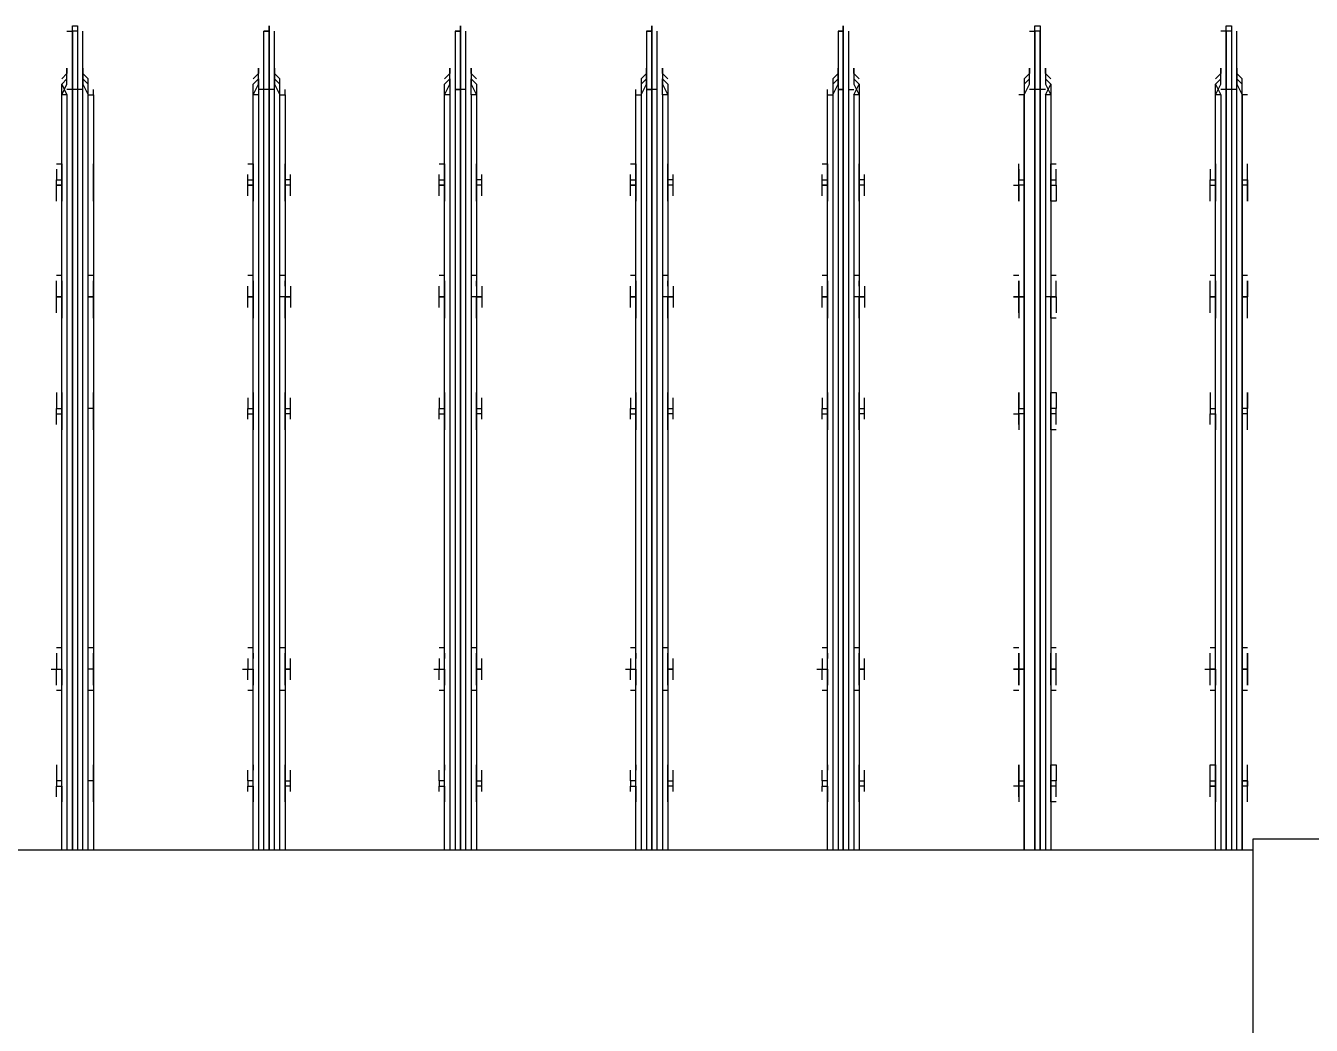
# Model space of a CAD drawing. Header units: metres. Extents: x 531759 to 532310, y 2675082 to 2675319.
# Drawn here: x 532026.1719 to 532026.5063, y 2675220.0494 to 2675220.3094 of the extents above; entities that cross this region are included whole.
import ezdxf

# ---------------------------------------------------------------- set-up
doc = ezdxf.new("R2010")
doc.units = ezdxf.units.M
doc.header["$MEASUREMENT"] = 0
doc.linetypes.add('PDF_IMPORT', pattern=[1, 0.8, -0.2])
doc.layers.add('IDT', color=7, linetype='Continuous')

# ---------------------------------------------------------------- blocks, each defined once
blk = doc.blocks.new('IDT')
at = {"layer": 'IDT', "color": 0, "lineweight": 25}
for p, q in [((14.44023, 15.16107), (14.44023, 15.25789)), ((15.02116, 15.16384), (14.44023, 15.16384)), ((14.443, 14.96743), (14.443, 15.16384)), ((14.443, 15.16384), (14.443, 14.96743)), ((14.44438, 15.16384), (14.44438, 14.96605)), ((14.44577, 14.96605), (14.44577, 15.16384)), ((14.44715, 14.96605), (14.44715, 15.16384)), ((14.44715, 15.16384), (14.44715, 14.96605)), ((14.44853, 14.96743), (14.44853, 15.16384)), ((14.44992, 15.16384), (14.44992, 14.96743)), ((14.49279, 14.96743), (14.49279, 15.16384)), ((14.49418, 14.96743), (14.49418, 15.16384)), ((14.49556, 14.96605), (14.49556, 15.16384)), ((14.49556, 15.16384), (14.49556, 14.96605)), ((14.49694, 14.96605), (14.49694, 15.16384)), ((14.49694, 15.16384), (14.49694, 14.96605)), ((14.49971, 14.96743), (14.49971, 15.16384)), ((14.49971, 15.16384), (14.49971, 14.96743)), ((14.54259, 14.96743), (14.54259, 15.16384)), ((14.54397, 14.96743), (14.54397, 15.16384)), ((14.54535, 15.16384), (14.54535, 14.96605)), ((14.54674, 15.16384), (14.54674, 14.96605)), ((14.54674, 14.96605), (14.54674, 15.16384)), ((14.54812, 14.96605), (14.54812, 15.16384)), ((14.5495, 14.96743), (14.5495, 15.16384)), ((14.55089, 15.16384), (14.55089, 14.96743)), ((14.59238, 14.96743), (14.59238, 15.16384)), ((14.59376, 14.96743), (14.59376, 15.16384)), ((14.59515, 15.16384), (14.59515, 14.96605)), ((14.59653, 14.96605), (14.59653, 15.16384)), ((14.59653, 15.16384), (14.59653, 14.96605)), ((14.59791, 14.96605), (14.59791, 15.16384)), ((14.5993, 14.96743), (14.5993, 15.16384)), ((14.60068, 15.16384), (14.60068, 14.96743)), ((14.64217, 14.96743), (14.64217, 15.16384)), ((14.64356, 14.96743), (14.64356, 15.16384)), ((14.64494, 15.16384), (14.64494, 14.96605)), ((14.64632, 14.96605), (14.64632, 15.16384)), ((14.64632, 15.16384), (14.64632, 14.96605)), ((14.64771, 14.96605), (14.64771, 15.16384)), ((14.64909, 14.96743), (14.64909, 15.16384)), ((14.65047, 15.16384), (14.65047, 14.96743)), ((14.69197, 14.96743), (14.69197, 15.16384)), ((14.69335, 15.16384), (14.69335, 14.96743)), ((14.69473, 15.16384), (14.69473, 14.96605)), ((14.69612, 15.16384), (14.69612, 14.96605)), ((14.69612, 14.96605), (14.69612, 15.16384)), ((14.6975, 15.16384), (14.6975, 14.96605)), ((14.69888, 14.96743), (14.69888, 15.16384)), ((14.70027, 15.16384), (14.70027, 14.96743)), ((14.74176, 14.96743), (14.74176, 15.16384)), ((14.74314, 15.16384), (14.74314, 14.96743)), ((14.74453, 15.16384), (14.74453, 14.96605)), ((14.74591, 14.96605), (14.74591, 15.16384)), ((14.74729, 14.96605), (14.74729, 15.16384)), ((14.74729, 15.16384), (14.74729, 14.96605)), ((14.74868, 14.96743), (14.74868, 15.16384)), ((14.75006, 15.16384), (14.75006, 14.96743)), ((14.34065, 15.16107), (14.44023, 15.16107)), ((14.44162, 15.15139), (14.44162, 15.14724)), ((14.44162, 15.15001), (14.44162, 15.14863)), ((14.44992, 15.14724), (14.44992, 15.15139)), ((14.4513, 15.15001), (14.4513, 15.14863)), ((14.4513, 15.14863), (14.4513, 15.14724)), ((14.49141, 15.15139), (14.49279, 15.15139)), ((14.49141, 15.15001), (14.49141, 15.14863)), ((14.49141, 15.14863), (14.49141, 15.14724)), ((14.49279, 15.15139), (14.49279, 15.14724)), ((14.50109, 15.14724), (14.50109, 15.15139)), ((14.50109, 15.15001), (14.50109, 15.14863)), ((14.50109, 15.14863), (14.50109, 15.14724)), ((14.5412, 15.14863), (14.5412, 15.14724)), ((14.54259, 15.15139), (14.54259, 15.14724)), ((14.54259, 15.15001), (14.54259, 15.14863)), ((14.55089, 15.14724), (14.55089, 15.15139)), ((14.55089, 15.14863), (14.55089, 15.15001)), ((14.55227, 15.14863), (14.55227, 15.14724)), ((14.591, 15.14863), (14.591, 15.14724)), ((14.59238, 15.15139), (14.59238, 15.14724)), ((14.59238, 15.15001), (14.59238, 15.14863)), ((14.60068, 15.14724), (14.60068, 15.15139)), ((14.60068, 15.14863), (14.60068, 15.15001)), ((14.60206, 15.14863), (14.60206, 15.14724)), ((14.64079, 15.14863), (14.64079, 15.14724)), ((14.64217, 15.15139), (14.64217, 15.14724)), ((14.64217, 15.15001), (14.64217, 15.14863)), ((14.65047, 15.14724), (14.65047, 15.15139)), ((14.65047, 15.14863), (14.65047, 15.15001)), ((14.65186, 15.14863), (14.65186, 15.14724)), ((14.69058, 15.14863), (14.69058, 15.14724)), ((14.69197, 15.15139), (14.69197, 15.14724)), ((14.69197, 15.15001), (14.69197, 15.14863)), ((14.70027, 15.14724), (14.70027, 15.15139)), ((14.70027, 15.14863), (14.70027, 15.15001)), ((14.70165, 15.14863), (14.70165, 15.14724)), ((14.74176, 15.15139), (14.74176, 15.14724)), ((14.74176, 15.15001), (14.74176, 15.14863)), ((14.75006, 15.14724), (14.75006, 15.15139)), ((14.75144, 15.15001), (14.75144, 15.14863)), ((14.75144, 15.14863), (14.75144, 15.14724)), ((14.44162, 15.14724), (14.443, 15.14724)), ((14.44162, 15.14586), (14.44162, 15.14724)), ((14.44162, 15.14724), (14.44162, 15.14586)), ((14.44162, 15.14586), (14.443, 15.14586)), ((14.443, 15.14586), (14.44162, 15.14586)), ((14.44162, 15.14586), (14.44162, 15.14171)), ((14.4513, 15.14724), (14.44992, 15.14724)), ((14.44992, 15.14586), (14.44992, 15.14724)), ((14.44992, 15.14724), (14.4513, 15.14724)), ((14.44992, 15.14171), (14.44992, 15.14586)), ((14.4513, 15.14586), (14.44992, 15.14586)), ((14.4513, 15.14724), (14.4513, 15.14586)), ((14.4513, 15.14586), (14.4513, 15.14309)), ((14.49141, 15.14724), (14.49279, 15.14724)), ((14.49141, 15.14724), (14.49141, 15.14586)), ((14.49141, 15.14309), (14.49141, 15.14586)), ((14.49141, 15.14586), (14.49279, 15.14586)), ((14.49279, 15.14724), (14.49279, 15.14586)), ((14.49279, 15.14586), (14.49279, 15.14171)), ((14.49971, 15.14724), (14.50109, 15.14724)), ((14.50109, 15.14586), (14.49971, 15.14586)), ((14.50109, 15.14724), (14.50109, 15.14586)), ((14.50109, 15.14309), (14.50109, 15.14724)), ((14.50109, 15.14724), (14.50248, 15.14724)), ((14.50109, 15.14586), (14.50109, 15.14171)), ((14.5412, 15.14724), (14.54259, 15.14724)), ((14.5412, 15.14724), (14.5412, 15.14586)), ((14.54259, 15.14586), (14.5412, 15.14586)), ((14.5412, 15.14586), (14.5412, 15.14309)), ((14.54259, 15.14724), (14.54259, 15.14586)), ((14.54259, 15.14586), (14.54259, 15.14171)), ((14.55227, 15.14724), (14.55089, 15.14724)), ((14.55227, 15.14724), (14.55089, 15.14724)), ((14.55089, 15.14724), (14.55089, 15.14171)), ((14.55089, 15.14586), (14.55227, 15.14586)), ((14.55227, 15.14586), (14.55227, 15.14724)), ((14.55227, 15.14586), (14.55227, 15.14309)), ((14.591, 15.14724), (14.59238, 15.14724)), ((14.591, 15.14724), (14.591, 15.14586)), ((14.59238, 15.14586), (14.591, 15.14586)), ((14.591, 15.14586), (14.591, 15.14309)), ((14.59238, 15.14724), (14.59238, 15.14586)), ((14.59238, 15.14586), (14.59238, 15.14171)), ((14.60206, 15.14724), (14.60068, 15.14724)), ((14.60206, 15.14724), (14.60068, 15.14724)), ((14.60068, 15.14724), (14.60068, 15.14171)), ((14.60068, 15.14586), (14.60206, 15.14586)), ((14.60206, 15.14586), (14.60206, 15.14724)), ((14.60206, 15.14586), (14.60206, 15.14309)), ((14.64079, 15.14724), (14.64217, 15.14724)), ((14.64079, 15.14724), (14.64079, 15.14586)), ((14.64217, 15.14586), (14.64079, 15.14586)), ((14.64079, 15.14586), (14.64079, 15.14309)), ((14.64217, 15.14724), (14.64217, 15.14586)), ((14.64217, 15.14586), (14.64217, 15.14171)), ((14.65186, 15.14724), (14.65047, 15.14724)), ((14.65186, 15.14724), (14.65047, 15.14724)), ((14.65047, 15.14724), (14.65047, 15.14171)), ((14.65047, 15.14586), (14.65186, 15.14586)), ((14.65186, 15.14586), (14.65186, 15.14724)), ((14.65186, 15.14586), (14.65186, 15.14309)), ((14.69058, 15.14724), (14.69197, 15.14724)), ((14.69058, 15.14724), (14.69058, 15.14586)), ((14.69197, 15.14586), (14.69058, 15.14586)), ((14.69058, 15.14586), (14.69058, 15.14309)), ((14.69197, 15.14724), (14.69197, 15.14586)), ((14.69197, 15.14586), (14.69197, 15.14171)), ((14.70165, 15.14724), (14.70027, 15.14724)), ((14.70165, 15.14724), (14.70027, 15.14724)), ((14.70027, 15.14724), (14.70027, 15.14171)), ((14.70027, 15.14586), (14.70165, 15.14586)), ((14.70165, 15.14586), (14.70165, 15.14724)), ((14.70165, 15.14586), (14.70165, 15.14309)), ((14.74176, 15.14724), (14.74176, 15.14586)), ((14.74176, 15.14724), (14.74176, 15.14586)), ((14.74176, 15.14586), (14.74176, 15.14171)), ((14.74176, 15.14586), (14.74314, 15.14586)), ((14.75144, 15.14724), (14.75006, 15.14724)), ((14.75144, 15.14724), (14.75006, 15.14724)), ((14.75006, 15.14724), (14.75006, 15.14171)), ((14.75006, 15.14586), (14.75144, 15.14586)), ((14.75144, 15.14586), (14.75144, 15.14724)), ((14.75144, 15.14309), (14.75144, 15.14586)), ((14.4513, 15.14309), (14.4513, 15.14171)), ((14.49141, 15.14171), (14.49141, 15.14309)), ((14.50109, 15.14171), (14.50109, 15.14309)), ((14.54259, 15.14171), (14.54259, 15.14309)), ((14.55089, 15.14171), (14.55089, 15.14309)), ((14.59238, 15.14171), (14.59238, 15.14309)), ((14.60068, 15.14171), (14.60068, 15.14309)), ((14.64217, 15.14171), (14.64217, 15.14309)), ((14.65047, 15.14171), (14.65047, 15.14309)), ((14.69197, 15.14171), (14.69197, 15.14309)), ((14.70027, 15.14171), (14.70027, 15.14309)), ((14.75144, 15.14171), (14.75144, 15.14309)), ((14.4513, 15.14171), (14.44992, 15.14171)), ((14.49279, 15.14171), (14.49141, 15.14171)), ((14.44162, 15.12235), (14.443, 15.12235)), ((14.44992, 15.12235), (14.4513, 15.12235)), ((14.49141, 15.12235), (14.49279, 15.12235)), ((14.50109, 15.12235), (14.50248, 15.12235)), ((14.54259, 15.12235), (14.54397, 15.12235)), ((14.55089, 15.12235), (14.55227, 15.12235)), ((14.59238, 15.12235), (14.59376, 15.12235)), ((14.60068, 15.12235), (14.60206, 15.12235)), ((14.64217, 15.12235), (14.64356, 15.12235)), ((14.65047, 15.12235), (14.65186, 15.12235)), ((14.69197, 15.12235), (14.69335, 15.12235)), ((14.70027, 15.12235), (14.70165, 15.12235)), ((14.74176, 15.12235), (14.74314, 15.12235)), ((14.75006, 15.12235), (14.75144, 15.12235)), ((14.44162, 15.11958), (14.44162, 15.12096)), ((14.44162, 15.12096), (14.44162, 15.11681)), ((14.44162, 15.11681), (14.44162, 15.11958)), ((14.44992, 15.11681), (14.44992, 15.12096)), ((14.4513, 15.12096), (14.4513, 15.11958)), ((14.4513, 15.11958), (14.4513, 15.11681)), ((14.49141, 15.12096), (14.49141, 15.11958)), ((14.49141, 15.11958), (14.49141, 15.11681)), ((14.49279, 15.12096), (14.49279, 15.11681)), ((14.50109, 15.11681), (14.50109, 15.12096)), ((14.50109, 15.12096), (14.50109, 15.11958)), ((14.50109, 15.11958), (14.50109, 15.11681)), ((14.5412, 15.11958), (14.5412, 15.11681)), ((14.54259, 15.11958), (14.54259, 15.12096)), ((14.54259, 15.12096), (14.54259, 15.11681)), ((14.55089, 15.11681), (14.55089, 15.12096)), ((14.55089, 15.12096), (14.55089, 15.11958)), ((14.55227, 15.11958), (14.55227, 15.11681)), ((14.591, 15.11958), (14.591, 15.11681)), ((14.59238, 15.11958), (14.59238, 15.12096)), ((14.59238, 15.12096), (14.59238, 15.11681)), ((14.60068, 15.11681), (14.60068, 15.12096)), ((14.60068, 15.12096), (14.60068, 15.11958)), ((14.60206, 15.11958), (14.60206, 15.11681)), ((14.64079, 15.11958), (14.64079, 15.11681)), ((14.64217, 15.11958), (14.64217, 15.12096)), ((14.64217, 15.12096), (14.64217, 15.11681)), ((14.65047, 15.11681), (14.65047, 15.12096)), ((14.65047, 15.12096), (14.65047, 15.11958)), ((14.65186, 15.11958), (14.65186, 15.11681)), ((14.69058, 15.11958), (14.69058, 15.11681)), ((14.69197, 15.11958), (14.69197, 15.12096)), ((14.69197, 15.12096), (14.69197, 15.11681)), ((14.70027, 15.11681), (14.70027, 15.12096)), ((14.70027, 15.12096), (14.70027, 15.11958)), ((14.70165, 15.11958), (14.70165, 15.11681)), ((14.74176, 15.11958), (14.74176, 15.12096)), ((14.74176, 15.12096), (14.74176, 15.11681)), ((14.74176, 15.11681), (14.74176, 15.11958)), ((14.75006, 15.11681), (14.75006, 15.12096)), ((14.75144, 15.12096), (14.75144, 15.11958)), ((14.75144, 15.11958), (14.75144, 15.11681)), ((14.44162, 15.11405), (14.44162, 15.11681)), ((14.44162, 15.11681), (14.443, 15.11681)), ((14.443, 15.11681), (14.44162, 15.11681)), ((14.44162, 15.11681), (14.44162, 15.11266)), ((14.443, 15.11681), (14.44162, 15.11681)), ((14.44162, 15.11681), (14.443, 15.11681)), ((14.4513, 15.11681), (14.44992, 15.11681)), ((14.4513, 15.11681), (14.44992, 15.11681)), ((14.44992, 15.11681), (14.44992, 15.11266)), ((14.44992, 15.11681), (14.4513, 15.11681)), ((14.45268, 15.11681), (14.4513, 15.11681)), ((14.4513, 15.11681), (14.4513, 15.11405)), ((14.49141, 15.11681), (14.49279, 15.11681)), ((14.49279, 15.11681), (14.49141, 15.11681)), ((14.49141, 15.11681), (14.49279, 15.11681)), ((14.49141, 15.11681), (14.49141, 15.11405)), ((14.49279, 15.11681), (14.49279, 15.11266)), ((14.50109, 15.11681), (14.49971, 15.11681)), ((14.49971, 15.11681), (14.50109, 15.11681)), ((14.50109, 15.11681), (14.50248, 15.11681)), ((14.50248, 15.11681), (14.50109, 15.11681)), ((14.50109, 15.11681), (14.50109, 15.11405)), ((14.50109, 15.11266), (14.50109, 15.11681)), ((14.5412, 15.11681), (14.54259, 15.11681)), ((14.54259, 15.11681), (14.5412, 15.11681)), ((14.5412, 15.11681), (14.5412, 15.11405)), ((14.54259, 15.11681), (14.54259, 15.11266)), ((14.55227, 15.11681), (14.55089, 15.11681)), ((14.55227, 15.11681), (14.55089, 15.11681)), ((14.55089, 15.11681), (14.55089, 15.11266)), ((14.55227, 15.11681), (14.55089, 15.11681)), ((14.55365, 15.11681), (14.55227, 15.11681)), ((14.55227, 15.11405), (14.55227, 15.11681)), ((14.591, 15.11681), (14.59238, 15.11681)), ((14.59238, 15.11681), (14.591, 15.11681)), ((14.591, 15.11681), (14.591, 15.11405)), ((14.59238, 15.11681), (14.59238, 15.11266)), ((14.60206, 15.11681), (14.60068, 15.11681)), ((14.60206, 15.11681), (14.60068, 15.11681)), ((14.60068, 15.11681), (14.60068, 15.11266)), ((14.60206, 15.11681), (14.60068, 15.11681)), ((14.60344, 15.11681), (14.60206, 15.11681)), ((14.60206, 15.11405), (14.60206, 15.11681)), ((14.64079, 15.11681), (14.64217, 15.11681)), ((14.64217, 15.11681), (14.64079, 15.11681)), ((14.64079, 15.11681), (14.64079, 15.11405)), ((14.64217, 15.11681), (14.64217, 15.11266)), ((14.65186, 15.11681), (14.65047, 15.11681)), ((14.65186, 15.11681), (14.65047, 15.11681)), ((14.65047, 15.11681), (14.65047, 15.11266)), ((14.65186, 15.11681), (14.65047, 15.11681)), ((14.65324, 15.11681), (14.65186, 15.11681)), ((14.65186, 15.11405), (14.65186, 15.11681)), ((14.69058, 15.11681), (14.69197, 15.11681)), ((14.69197, 15.11681), (14.69058, 15.11681)), ((14.69058, 15.11681), (14.69058, 15.11405)), ((14.69197, 15.11681), (14.69197, 15.11266)), ((14.70165, 15.11681), (14.70027, 15.11681)), ((14.70165, 15.11681), (14.70027, 15.11681)), ((14.70027, 15.11681), (14.70027, 15.11266)), ((14.70165, 15.11681), (14.70027, 15.11681)), ((14.70303, 15.11681), (14.70165, 15.11681)), ((14.70165, 15.11405), (14.70165, 15.11681)), ((14.74176, 15.11405), (14.74176, 15.11681)), ((14.74176, 15.11681), (14.74176, 15.11266)), ((14.74176, 15.11681), (14.74314, 15.11681)), ((14.75144, 15.11681), (14.75006, 15.11681)), ((14.75144, 15.11681), (14.75006, 15.11681)), ((14.75006, 15.11681), (14.75006, 15.11266)), ((14.75144, 15.11681), (14.75006, 15.11681)), ((14.75283, 15.11681), (14.75144, 15.11681)), ((14.75144, 15.11405), (14.75144, 15.11681)), ((14.44162, 15.11266), (14.44162, 15.11405)), ((14.4513, 15.11405), (14.4513, 15.11266)), ((14.49141, 15.11405), (14.49141, 15.11266)), ((14.50109, 15.11405), (14.50109, 15.11266)), ((14.54259, 15.11266), (14.54259, 15.11405)), ((14.55089, 15.11266), (14.55089, 15.11405)), ((14.59238, 15.11266), (14.59238, 15.11405)), ((14.60068, 15.11266), (14.60068, 15.11405)), ((14.64217, 15.11266), (14.64217, 15.11405)), ((14.65047, 15.11266), (14.65047, 15.11405)), ((14.69197, 15.11266), (14.69197, 15.11405)), ((14.70027, 15.11266), (14.70027, 15.11405)), ((14.74176, 15.11266), (14.74176, 15.11405)), ((14.75144, 15.11266), (14.75144, 15.11405)), ((14.44162, 15.11128), (14.443, 15.11128)), ((14.44992, 15.11128), (14.4513, 15.11128)), ((14.49141, 15.11128), (14.49279, 15.11128)), ((14.50109, 15.11128), (14.50248, 15.11128)), ((14.54259, 15.11128), (14.54397, 15.11128)), ((14.55089, 15.11128), (14.55227, 15.11128)), ((14.59238, 15.11128), (14.59376, 15.11128)), ((14.60068, 15.11128), (14.60206, 15.11128)), ((14.64217, 15.11128), (14.64356, 15.11128)), ((14.65047, 15.11128), (14.65186, 15.11128)), ((14.69197, 15.11128), (14.69335, 15.11128)), ((14.70027, 15.11128), (14.70165, 15.11128)), ((14.74176, 15.11128), (14.74314, 15.11128)), ((14.75006, 15.11128), (14.75144, 15.11128)), ((14.44162, 15.05457), (14.44162, 15.05042)), ((14.44162, 15.05319), (14.44162, 15.05181)), ((14.44162, 15.05181), (14.44162, 15.04904)), ((14.44992, 15.05042), (14.44992, 15.05457)), ((14.4513, 15.05319), (14.4513, 15.05181)), ((14.4513, 15.05181), (14.4513, 15.05042)), ((14.49141, 15.05457), (14.49279, 15.05457)), ((14.49141, 15.05319), (14.49141, 15.05181)), ((14.49141, 15.05181), (14.49141, 15.05042)), ((14.49279, 15.05457), (14.49279, 15.04904)), ((14.50109, 15.05042), (14.50109, 15.05457)), ((14.50109, 15.05319), (14.50109, 15.05181)), ((14.50109, 15.05181), (14.50109, 15.05042)), ((14.5412, 15.05181), (14.5412, 15.05042)), ((14.54259, 15.05457), (14.54259, 15.05042)), ((14.54259, 15.05319), (14.54259, 15.05181)), ((14.55089, 15.05042), (14.55089, 15.05457)), ((14.55089, 15.05181), (14.55089, 15.05319)), ((14.55227, 15.05181), (14.55227, 15.05042)), ((14.591, 15.05181), (14.591, 15.05042)), ((14.59238, 15.05457), (14.59238, 15.05042)), ((14.59238, 15.05319), (14.59238, 15.05181)), ((14.60068, 15.05042), (14.60068, 15.05457)), ((14.60068, 15.05181), (14.60068, 15.05319)), ((14.60206, 15.05181), (14.60206, 15.05042)), ((14.64079, 15.05181), (14.64079, 15.05042)), ((14.64217, 15.05457), (14.64217, 15.05042)), ((14.64217, 15.05319), (14.64217, 15.05181)), ((14.65047, 15.05042), (14.65047, 15.05457)), ((14.65047, 15.05181), (14.65047, 15.05319)), ((14.65186, 15.05181), (14.65186, 15.05042)), ((14.69058, 15.05181), (14.69058, 15.05042)), ((14.69197, 15.05457), (14.69197, 15.05042)), ((14.69197, 15.05319), (14.69197, 15.05181)), ((14.70027, 15.05042), (14.70027, 15.05457)), ((14.70027, 15.05181), (14.70027, 15.05319)), ((14.70165, 15.05181), (14.70165, 15.05042)), ((14.74176, 15.05457), (14.74176, 15.05042)), ((14.74176, 15.05319), (14.74176, 15.05181)), ((14.74176, 15.05181), (14.74176, 15.05042)), ((14.75006, 15.05042), (14.75006, 15.05457)), ((14.75144, 15.05319), (14.75144, 15.05181)), ((14.75144, 15.05181), (14.75144, 15.05042)), ((14.44162, 15.05042), (14.443, 15.05042)), ((14.44162, 15.05042), (14.44162, 15.04904)), ((14.44162, 15.04904), (14.443, 15.04904)), ((14.44162, 15.04904), (14.44162, 15.04489)), ((14.44162, 15.04627), (14.44162, 15.04904)), ((14.4513, 15.05042), (14.44992, 15.05042)), ((14.4513, 15.05042), (14.44992, 15.05042)), ((14.44992, 15.05042), (14.44992, 15.04904)), ((14.44992, 15.04904), (14.44992, 15.04489)), ((14.4513, 15.04904), (14.44992, 15.04904)), ((14.4513, 15.04904), (14.4513, 15.05042)), ((14.4513, 15.04627), (14.4513, 15.04904)), ((14.49141, 15.05042), (14.49279, 15.05042)), ((14.49141, 15.05042), (14.49141, 15.04904)), ((14.49141, 15.04627), (14.49141, 15.04904)), ((14.49141, 15.04904), (14.49279, 15.04904)), ((14.49279, 15.04904), (14.49279, 15.04489)), ((14.49971, 15.05042), (14.50109, 15.05042)), ((14.50109, 15.04904), (14.49971, 15.04904)), ((14.50109, 15.05042), (14.50109, 15.04904)), ((14.50248, 15.05042), (14.50109, 15.05042)), ((14.50109, 15.05042), (14.50109, 15.04904)), ((14.50109, 15.04904), (14.50109, 15.04489)), ((14.50109, 15.04627), (14.50109, 15.04904)), ((14.5412, 15.05042), (14.54259, 15.05042)), ((14.5412, 15.05042), (14.5412, 15.04904)), ((14.54259, 15.04904), (14.5412, 15.04904)), ((14.5412, 15.04904), (14.5412, 15.04627)), ((14.54259, 15.05042), (14.54259, 15.04489)), ((14.55089, 15.04904), (14.55089, 15.05042)), ((14.55227, 15.05042), (14.55089, 15.05042)), ((14.55089, 15.04489), (14.55089, 15.04904)), ((14.55227, 15.04904), (14.55089, 15.04904)), ((14.55227, 15.05042), (14.55227, 15.04904)), ((14.55227, 15.04627), (14.55227, 15.04904)), ((14.591, 15.05042), (14.59238, 15.05042)), ((14.591, 15.05042), (14.591, 15.04904)), ((14.59238, 15.04904), (14.591, 15.04904)), ((14.591, 15.04904), (14.591, 15.04627)), ((14.59238, 15.05042), (14.59238, 15.04489)), ((14.60068, 15.04904), (14.60068, 15.05042)), ((14.60206, 15.05042), (14.60068, 15.05042)), ((14.60068, 15.04489), (14.60068, 15.04904)), ((14.60206, 15.04904), (14.60068, 15.04904)), ((14.60206, 15.05042), (14.60206, 15.04904)), ((14.60206, 15.04627), (14.60206, 15.04904)), ((14.64079, 15.05042), (14.64217, 15.05042)), ((14.64079, 15.05042), (14.64079, 15.04904)), ((14.64217, 15.04904), (14.64079, 15.04904)), ((14.64079, 15.04904), (14.64079, 15.04627)), ((14.64217, 15.05042), (14.64217, 15.04489)), ((14.65047, 15.04904), (14.65047, 15.05042)), ((14.65186, 15.05042), (14.65047, 15.05042)), ((14.65047, 15.04489), (14.65047, 15.04904)), ((14.65186, 15.04904), (14.65047, 15.04904)), ((14.65186, 15.05042), (14.65186, 15.04904)), ((14.65186, 15.04627), (14.65186, 15.04904)), ((14.69058, 15.05042), (14.69197, 15.05042)), ((14.69058, 15.05042), (14.69058, 15.04904)), ((14.69197, 15.04904), (14.69058, 15.04904)), ((14.69058, 15.04904), (14.69058, 15.04627)), ((14.69197, 15.05042), (14.69197, 15.04489)), ((14.70027, 15.04904), (14.70027, 15.05042)), ((14.70165, 15.05042), (14.70027, 15.05042)), ((14.70027, 15.04489), (14.70027, 15.04904)), ((14.70165, 15.04904), (14.70027, 15.04904)), ((14.70165, 15.05042), (14.70165, 15.04904)), ((14.70165, 15.04627), (14.70165, 15.04904)), ((14.74176, 15.05042), (14.74176, 15.04489)), ((14.74176, 15.05042), (14.74176, 15.04904)), ((14.74176, 15.04627), (14.74176, 15.04904)), ((14.74176, 15.04904), (14.74314, 15.04904)), ((14.75006, 15.04904), (14.75006, 15.05042)), ((14.75144, 15.05042), (14.75006, 15.05042)), ((14.75006, 15.04489), (14.75006, 15.04904)), ((14.75144, 15.04904), (14.75006, 15.04904)), ((14.75144, 15.05042), (14.75144, 15.04904)), ((14.75144, 15.04627), (14.75144, 15.04904)), ((14.44162, 15.04489), (14.44162, 15.04627)), ((14.4513, 15.04489), (14.4513, 15.04627)), ((14.49141, 15.04489), (14.49141, 15.04627)), ((14.49279, 15.04489), (14.49141, 15.04489)), ((14.50109, 15.04489), (14.50109, 15.04627)), ((14.54259, 15.04489), (14.54259, 15.04627)), ((14.55089, 15.04627), (14.55089, 15.04489)), ((14.59238, 15.04489), (14.59238, 15.04627)), ((14.60068, 15.04627), (14.60068, 15.04489)), ((14.64217, 15.04489), (14.64217, 15.04627)), ((14.65047, 15.04627), (14.65047, 15.04489)), ((14.69197, 15.04489), (14.69197, 15.04627)), ((14.70027, 15.04627), (14.70027, 15.04489)), ((14.74176, 15.04489), (14.74176, 15.04627)), ((14.75144, 15.04489), (14.75144, 15.04627)), ((14.44162, 15.02553), (14.44162, 15.01999)), ((14.44992, 15.01999), (14.44992, 15.02553)), ((14.49141, 15.02553), (14.49279, 15.02553)), ((14.49279, 15.02553), (14.49279, 15.01999)), ((14.50109, 15.01999), (14.50109, 15.02553)), ((14.54259, 15.02553), (14.54259, 15.01999)), ((14.55089, 15.01999), (14.55089, 15.02553)), ((14.59238, 15.02553), (14.59238, 15.01999)), ((14.60068, 15.01999), (14.60068, 15.02553)), ((14.64217, 15.02553), (14.64217, 15.01999)), ((14.65047, 15.01999), (14.65047, 15.02553)), ((14.69197, 15.02553), (14.69197, 15.01999)), ((14.70027, 15.01999), (14.70027, 15.02553)), ((14.74176, 15.02553), (14.74176, 15.01999)), ((14.75006, 15.01999), (14.75006, 15.02553)), ((14.44162, 15.02414), (14.44162, 15.02276)), ((14.44162, 15.02276), (14.44162, 15.01999)), ((14.4513, 15.02414), (14.4513, 15.02276)), ((14.4513, 15.02276), (14.4513, 15.01999)), ((14.49141, 15.02276), (14.49141, 15.02414)), ((14.49141, 15.01999), (14.49141, 15.02276)), ((14.50109, 15.02414), (14.50109, 15.02276)), ((14.50109, 15.02276), (14.50109, 15.01999)), ((14.5412, 15.01999), (14.5412, 15.02276)), ((14.54259, 15.02414), (14.54259, 15.02276)), ((14.55089, 15.02276), (14.55089, 15.02414)), ((14.55227, 15.02276), (14.55227, 15.01999)), ((14.591, 15.01999), (14.591, 15.02276)), ((14.59238, 15.02414), (14.59238, 15.02276)), ((14.60068, 15.02276), (14.60068, 15.02414)), ((14.60206, 15.02276), (14.60206, 15.01999)), ((14.64079, 15.01999), (14.64079, 15.02276)), ((14.64217, 15.02414), (14.64217, 15.02276)), ((14.65047, 15.02276), (14.65047, 15.02414)), ((14.65186, 15.02276), (14.65186, 15.01999)), ((14.69058, 15.01999), (14.69058, 15.02276)), ((14.69197, 15.02414), (14.69197, 15.02276)), ((14.70027, 15.02276), (14.70027, 15.02414)), ((14.70165, 15.02276), (14.70165, 15.01999)), ((14.74176, 15.02276), (14.74176, 15.02414)), ((14.74176, 15.01999), (14.74176, 15.02276)), ((14.75144, 15.02414), (14.75144, 15.02276)), ((14.75144, 15.02276), (14.75144, 15.01999)), ((14.44162, 15.01999), (14.443, 15.01999)), ((14.443, 15.01999), (14.44162, 15.01999)), ((14.44162, 15.01999), (14.44162, 15.01584)), ((14.44162, 15.01723), (14.44162, 15.01999)), ((14.44162, 15.01999), (14.443, 15.01999)), ((14.44992, 15.01584), (14.44992, 15.01999)), ((14.44992, 15.01999), (14.4513, 15.01999)), ((14.4513, 15.01999), (14.44992, 15.01999)), ((14.4513, 15.01999), (14.44992, 15.01999)), ((14.44992, 15.01999), (14.4513, 15.01999)), ((14.4513, 15.01999), (14.4513, 15.01723)), ((14.49279, 15.01999), (14.49141, 15.01999)), ((14.49141, 15.01999), (14.49279, 15.01999)), ((14.49279, 15.01999), (14.49141, 15.01999)), ((14.49141, 15.01999), (14.49141, 15.01723)), ((14.49279, 15.01999), (14.49418, 15.01999)), ((14.49279, 15.01584), (14.49279, 15.01999)), ((14.50109, 15.01999), (14.49971, 15.01999)), ((14.49971, 15.01999), (14.50109, 15.01999)), ((14.50109, 15.01999), (14.50109, 15.01723)), ((14.50109, 15.01584), (14.50109, 15.01999)), ((14.50109, 15.01999), (14.50248, 15.01999)), ((14.50248, 15.01999), (14.50109, 15.01999)), ((14.50109, 15.01999), (14.50248, 15.01999)), ((14.54259, 15.01999), (14.5412, 15.01999)), ((14.5412, 15.01723), (14.5412, 15.01999)), ((14.5412, 15.01999), (14.54259, 15.01999)), ((14.54259, 15.01999), (14.54397, 15.01999)), ((14.54259, 15.01584), (14.54259, 15.01999)), ((14.55089, 15.01584), (14.55089, 15.01999)), ((14.55089, 15.01999), (14.55227, 15.01999)), ((14.55227, 15.01999), (14.55089, 15.01999)), ((14.55227, 15.01999), (14.55089, 15.01999)), ((14.55089, 15.01999), (14.55227, 15.01999)), ((14.55227, 15.01999), (14.55227, 15.01723)), ((14.59238, 15.01999), (14.591, 15.01999)), ((14.591, 15.01723), (14.591, 15.01999)), ((14.591, 15.01999), (14.59238, 15.01999)), ((14.59238, 15.01999), (14.59376, 15.01999)), ((14.59238, 15.01584), (14.59238, 15.01999)), ((14.60068, 15.01584), (14.60068, 15.01999)), ((14.60068, 15.01999), (14.60206, 15.01999)), ((14.60206, 15.01999), (14.60068, 15.01999)), ((14.60206, 15.01999), (14.60068, 15.01999)), ((14.60068, 15.01999), (14.60206, 15.01999)), ((14.60206, 15.01999), (14.60206, 15.01723)), ((14.64217, 15.01999), (14.64079, 15.01999)), ((14.64079, 15.01723), (14.64079, 15.01999)), ((14.64079, 15.01999), (14.64217, 15.01999)), ((14.64217, 15.01999), (14.64356, 15.01999)), ((14.64217, 15.01584), (14.64217, 15.01999)), ((14.65047, 15.01584), (14.65047, 15.01999)), ((14.65047, 15.01999), (14.65186, 15.01999)), ((14.65186, 15.01999), (14.65047, 15.01999)), ((14.65186, 15.01999), (14.65047, 15.01999)), ((14.65047, 15.01999), (14.65186, 15.01999)), ((14.65186, 15.01999), (14.65186, 15.01723)), ((14.69197, 15.01999), (14.69058, 15.01999)), ((14.69058, 15.01723), (14.69058, 15.01999)), ((14.69058, 15.01999), (14.69197, 15.01999)), ((14.69197, 15.01999), (14.69335, 15.01999)), ((14.69197, 15.01584), (14.69197, 15.01999)), ((14.70027, 15.01584), (14.70027, 15.01999)), ((14.70027, 15.01999), (14.70165, 15.01999)), ((14.70165, 15.01999), (14.70027, 15.01999)), ((14.70165, 15.01999), (14.70027, 15.01999)), ((14.70027, 15.01999), (14.70165, 15.01999)), ((14.70165, 15.01999), (14.70165, 15.01723)), ((14.74176, 15.01999), (14.74314, 15.01999)), ((14.74314, 15.01999), (14.74176, 15.01999)), ((14.74176, 15.01999), (14.74176, 15.01723)), ((14.74176, 15.01584), (14.74176, 15.01999)), ((14.75006, 15.01584), (14.75006, 15.01999)), ((14.75006, 15.01999), (14.75144, 15.01999)), ((14.75144, 15.01999), (14.75006, 15.01999)), ((14.75144, 15.01999), (14.75006, 15.01999)), ((14.75006, 15.01999), (14.75144, 15.01999)), ((14.75144, 15.01999), (14.75144, 15.01723)), ((14.44162, 15.01584), (14.44162, 15.01723)), ((14.4513, 15.01723), (14.4513, 15.01584)), ((14.49141, 15.01723), (14.49141, 15.01584)), ((14.50109, 15.01723), (14.50109, 15.01584)), ((14.54259, 15.01723), (14.54259, 15.01584)), ((14.55089, 15.01723), (14.55089, 15.01584)), ((14.59238, 15.01723), (14.59238, 15.01584)), ((14.60068, 15.01723), (14.60068, 15.01584)), ((14.64217, 15.01723), (14.64217, 15.01584)), ((14.65047, 15.01723), (14.65047, 15.01584)), ((14.69197, 15.01723), (14.69197, 15.01584)), ((14.70027, 15.01723), (14.70027, 15.01584)), ((14.74176, 15.01723), (14.74176, 15.01584)), ((14.75144, 15.01723), (14.75144, 15.01584)), ((14.44162, 15.01446), (14.443, 15.01446)), ((14.44992, 15.01446), (14.4513, 15.01446)), ((14.49141, 15.01446), (14.49279, 15.01446)), ((14.50109, 15.01446), (14.50248, 15.01446)), ((14.54259, 15.01446), (14.54397, 15.01446)), ((14.55089, 15.01446), (14.55227, 15.01446)), ((14.59238, 15.01446), (14.59376, 15.01446)), ((14.60068, 15.01446), (14.60206, 15.01446)), ((14.64217, 15.01446), (14.64356, 15.01446)), ((14.65047, 15.01446), (14.65186, 15.01446)), ((14.69197, 15.01446), (14.69335, 15.01446)), ((14.70027, 15.01446), (14.70165, 15.01446)), ((14.74176, 15.01446), (14.74314, 15.01446)), ((14.75006, 15.01446), (14.75144, 15.01446)), ((14.44162, 14.99371), (14.44162, 14.9951)), ((14.44162, 14.9951), (14.44162, 14.99095)), ((14.44992, 14.99095), (14.44992, 14.9951)), ((14.4513, 14.9951), (14.4513, 14.99371)), ((14.49141, 14.99371), (14.49141, 14.9951)), ((14.49141, 14.9951), (14.49279, 14.9951)), ((14.49279, 14.9951), (14.49279, 14.99095)), ((14.50109, 14.99095), (14.50109, 14.9951)), ((14.50109, 14.9951), (14.50109, 14.99371)), ((14.54259, 14.99371), (14.54259, 14.9951)), ((14.54259, 14.9951), (14.54259, 14.99095)), ((14.55089, 14.99095), (14.55089, 14.9951)), ((14.55089, 14.9951), (14.55089, 14.99371)), ((14.59238, 14.99371), (14.59238, 14.9951)), ((14.59238, 14.9951), (14.59238, 14.99095)), ((14.60068, 14.99095), (14.60068, 14.9951)), ((14.60068, 14.9951), (14.60068, 14.99371)), ((14.64217, 14.99371), (14.64217, 14.9951)), ((14.64217, 14.9951), (14.64217, 14.99095)), ((14.65047, 14.99095), (14.65047, 14.9951)), ((14.65047, 14.9951), (14.65047, 14.99371)), ((14.69197, 14.99371), (14.69197, 14.9951)), ((14.69197, 14.9951), (14.69197, 14.99095)), ((14.70027, 14.99095), (14.70027, 14.9951)), ((14.70027, 14.9951), (14.70027, 14.99371)), ((14.74176, 14.99371), (14.74176, 14.9951)), ((14.74176, 14.9951), (14.74176, 14.99095)), ((14.75006, 14.99095), (14.75006, 14.9951)), ((14.75144, 14.9951), (14.75144, 14.99371)), ((14.44162, 14.99095), (14.44162, 14.99371)), ((14.4513, 14.99371), (14.4513, 14.99095)), ((14.49141, 14.99095), (14.49141, 14.99371)), ((14.50109, 14.99371), (14.50109, 14.99095)), ((14.5412, 14.99371), (14.5412, 14.99095)), ((14.55227, 14.99371), (14.55227, 14.99095)), ((14.591, 14.99371), (14.591, 14.99095)), ((14.60206, 14.99371), (14.60206, 14.99095)), ((14.64079, 14.99371), (14.64079, 14.99095)), ((14.65186, 14.99371), (14.65186, 14.99095)), ((14.69058, 14.99371), (14.69058, 14.99095)), ((14.70165, 14.99371), (14.70165, 14.99095)), ((14.74176, 14.98956), (14.74176, 14.99371)), ((14.75144, 14.99371), (14.75144, 14.99095)), ((14.44162, 14.98956), (14.44162, 14.99095)), ((14.44162, 14.99095), (14.443, 14.99095)), ((14.44162, 14.99095), (14.44162, 14.98956)), ((14.443, 14.98956), (14.44162, 14.98956)), ((14.44162, 14.98956), (14.44162, 14.98541)), ((14.44162, 14.98956), (14.44162, 14.98818)), ((14.44162, 14.98818), (14.44162, 14.9868)), ((14.44992, 14.98956), (14.44992, 14.99095)), ((14.4513, 14.99095), (14.44992, 14.99095)), ((14.44992, 14.98541), (14.44992, 14.98956)), ((14.4513, 14.98956), (14.44992, 14.98956)), ((14.4513, 14.99095), (14.4513, 14.98956)), ((14.4513, 14.98818), (14.4513, 14.98956)), ((14.4513, 14.9868), (14.4513, 14.98818)), ((14.49279, 14.99095), (14.49141, 14.99095)), ((14.49141, 14.99095), (14.49141, 14.98956)), ((14.49279, 14.98956), (14.49141, 14.98956)), ((14.49141, 14.98956), (14.49141, 14.98818)), ((14.49141, 14.98818), (14.49141, 14.9868)), ((14.49279, 14.99095), (14.49279, 14.98956)), ((14.49279, 14.98956), (14.49279, 14.98541)), ((14.49971, 14.99095), (14.50109, 14.99095)), ((14.50109, 14.98956), (14.49971, 14.98956)), ((14.50109, 14.99095), (14.50109, 14.98956)), ((14.50248, 14.99095), (14.50109, 14.99095)), ((14.50109, 14.99095), (14.50109, 14.98956)), ((14.50109, 14.98956), (14.50109, 14.98541)), ((14.50109, 14.98818), (14.50109, 14.98956)), ((14.50109, 14.9868), (14.50109, 14.98818)), ((14.5412, 14.99095), (14.54259, 14.99095)), ((14.5412, 14.99095), (14.5412, 14.98956)), ((14.5412, 14.98956), (14.54259, 14.98956)), ((14.5412, 14.98956), (14.5412, 14.98818)), ((14.54259, 14.99095), (14.54259, 14.98956)), ((14.54259, 14.98956), (14.54259, 14.98541)), ((14.54259, 14.98818), (14.54259, 14.9868)), ((14.55227, 14.99095), (14.55089, 14.99095)), ((14.55089, 14.98956), (14.55089, 14.99095)), ((14.55089, 14.99095), (14.55227, 14.99095)), ((14.55089, 14.98541), (14.55089, 14.98956)), ((14.55227, 14.98956), (14.55089, 14.98956)), ((14.55089, 14.9868), (14.55089, 14.98818)), ((14.55227, 14.99095), (14.55227, 14.98956)), ((14.55227, 14.98956), (14.55227, 14.98818)), ((14.591, 14.99095), (14.59238, 14.99095)), ((14.591, 14.99095), (14.591, 14.98956)), ((14.591, 14.98956), (14.59238, 14.98956)), ((14.591, 14.98956), (14.591, 14.98818)), ((14.59238, 14.99095), (14.59238, 14.98956)), ((14.59238, 14.98956), (14.59238, 14.98541)), ((14.59238, 14.98818), (14.59238, 14.9868)), ((14.60206, 14.99095), (14.60068, 14.99095)), ((14.60068, 14.98956), (14.60068, 14.99095)), ((14.60068, 14.99095), (14.60206, 14.99095)), ((14.60068, 14.98541), (14.60068, 14.98956)), ((14.60206, 14.98956), (14.60068, 14.98956)), ((14.60068, 14.9868), (14.60068, 14.98818)), ((14.60206, 14.99095), (14.60206, 14.98956)), ((14.60206, 14.98956), (14.60206, 14.98818)), ((14.64079, 14.99095), (14.64217, 14.99095)), ((14.64079, 14.99095), (14.64079, 14.98956)), ((14.64079, 14.98956), (14.64217, 14.98956)), ((14.64079, 14.98956), (14.64079, 14.98818)), ((14.64217, 14.99095), (14.64217, 14.98956)), ((14.64217, 14.98956), (14.64217, 14.98541)), ((14.64217, 14.98818), (14.64217, 14.9868)), ((14.65186, 14.99095), (14.65047, 14.99095)), ((14.65047, 14.98956), (14.65047, 14.99095)), ((14.65047, 14.99095), (14.65186, 14.99095)), ((14.65047, 14.98541), (14.65047, 14.98956)), ((14.65186, 14.98956), (14.65047, 14.98956)), ((14.65047, 14.9868), (14.65047, 14.98818)), ((14.65186, 14.99095), (14.65186, 14.98956)), ((14.65186, 14.98956), (14.65186, 14.98818)), ((14.69058, 14.99095), (14.69197, 14.99095)), ((14.69058, 14.99095), (14.69058, 14.98956)), ((14.69058, 14.98956), (14.69197, 14.98956)), ((14.69058, 14.98956), (14.69058, 14.98818)), ((14.69197, 14.99095), (14.69197, 14.98956)), ((14.69197, 14.98956), (14.69197, 14.98541)), ((14.69197, 14.98818), (14.69197, 14.9868)), ((14.70165, 14.99095), (14.70027, 14.99095)), ((14.70027, 14.98956), (14.70027, 14.99095)), ((14.70027, 14.99095), (14.70165, 14.99095)), ((14.70027, 14.98541), (14.70027, 14.98956)), ((14.70165, 14.98956), (14.70027, 14.98956)), ((14.70027, 14.9868), (14.70027, 14.98818)), ((14.70165, 14.99095), (14.70165, 14.98956)), ((14.70165, 14.98956), (14.70165, 14.98818)), ((14.74176, 14.99095), (14.74176, 14.98956)), ((14.74176, 14.98818), (14.74176, 14.98956)), ((14.74176, 14.98956), (14.74176, 14.98541)), ((14.74176, 14.9868), (14.74176, 14.98818)), ((14.75144, 14.99095), (14.75006, 14.99095)), ((14.75006, 14.98956), (14.75006, 14.99095)), ((14.75006, 14.99095), (14.75144, 14.99095)), ((14.75006, 14.98541), (14.75006, 14.98956)), ((14.75144, 14.98956), (14.75006, 14.98956)), ((14.75144, 14.99095), (14.75144, 14.98956)), ((14.75144, 14.98818), (14.75144, 14.98956)), ((14.75144, 14.9868), (14.75144, 14.98818)), ((14.49279, 14.98541), (14.49141, 14.98541)), ((14.55227, 14.98541), (14.55089, 14.98541)), ((14.60206, 14.98541), (14.60068, 14.98541)), ((14.65186, 14.98541), (14.65047, 14.98541)), ((14.70165, 14.98541), (14.70027, 14.98541)), ((14.75144, 14.98541), (14.75006, 14.98541)), ((14.44162, 14.96743), (14.443, 14.96743)), ((14.443, 14.96743), (14.443, 14.96328)), ((14.44438, 14.96467), (14.443, 14.96743)), ((14.443, 14.96743), (14.443, 14.96605)), ((14.443, 14.96605), (14.443, 14.96467)), ((14.443, 14.96467), (14.44438, 14.96328)), ((14.44438, 14.96605), (14.44577, 14.96605)), ((14.44438, 14.96605), (14.44438, 14.95084)), ((14.44438, 14.96052), (14.44438, 14.96467)), ((14.44577, 14.96605), (14.44715, 14.96605)), ((14.44577, 14.94945), (14.44577, 14.96605)), ((14.44715, 14.95084), (14.44715, 14.96605)), ((14.44715, 14.96605), (14.44853, 14.96605)), ((14.44715, 14.96605), (14.44715, 14.94945)), ((14.44992, 14.96467), (14.44853, 14.96743)), ((14.44853, 14.96743), (14.44992, 14.96743)), ((14.44992, 14.96743), (14.44853, 14.96467)), ((14.44992, 14.96467), (14.44853, 14.96328)), ((14.44853, 14.96328), (14.44992, 14.96467)), ((14.44853, 14.96467), (14.44853, 14.96052)), ((14.44992, 14.96743), (14.44992, 14.96605)), ((14.44992, 14.96605), (14.44992, 14.96467)), ((14.49418, 14.96467), (14.49279, 14.96743)), ((14.49279, 14.96605), (14.49279, 14.96743)), ((14.49279, 14.96743), (14.49418, 14.96743)), ((14.49418, 14.96743), (14.49279, 14.96467)), ((14.49279, 14.96467), (14.49279, 14.96605)), ((14.49279, 14.96467), (14.49418, 14.96328)), ((14.49418, 14.96328), (14.49279, 14.96467)), ((14.49418, 14.96605), (14.49556, 14.96605)), ((14.49418, 14.96052), (14.49418, 14.96467)), ((14.49556, 14.96605), (14.49694, 14.96605)), ((14.49556, 14.94945), (14.49556, 14.96605)), ((14.49556, 14.96605), (14.49556, 14.95084)), ((14.49694, 14.95084), (14.49694, 14.96605)), ((14.49694, 14.96605), (14.49833, 14.96605)), ((14.49694, 14.96605), (14.49694, 14.94945)), ((14.49971, 14.96743), (14.49833, 14.96467)), ((14.49833, 14.96328), (14.49971, 14.96467)), ((14.49833, 14.96467), (14.49833, 14.96052)), ((14.49971, 14.96605), (14.49971, 14.96743)), ((14.49971, 14.96328), (14.49971, 14.96743)), ((14.49971, 14.96743), (14.50109, 14.96743)), ((14.49971, 14.96467), (14.49971, 14.96605)), ((14.54397, 14.96467), (14.54259, 14.96743)), ((14.54259, 14.96605), (14.54259, 14.96743)), ((14.54259, 14.96743), (14.54397, 14.96743)), ((14.54397, 14.96743), (14.54259, 14.96467)), ((14.54259, 14.96467), (14.54259, 14.96605)), ((14.54259, 14.96467), (14.54397, 14.96328)), ((14.54397, 14.96328), (14.54259, 14.96467)), ((14.54535, 14.96605), (14.54397, 14.96605)), ((14.54397, 14.96052), (14.54397, 14.96467)), ((14.54535, 14.96605), (14.54535, 14.95084)), ((14.54812, 14.96605), (14.54674, 14.96605)), ((14.54674, 14.96605), (14.54812, 14.96605)), ((14.54674, 14.94945), (14.54674, 14.96605)), ((14.54674, 14.96605), (14.54674, 14.94945)), ((14.5495, 14.96743), (14.54812, 14.96467)), ((14.54812, 14.95084), (14.54812, 14.96605)), ((14.54812, 14.96467), (14.54812, 14.96052)), ((14.54812, 14.96328), (14.5495, 14.96467)), ((14.55089, 14.96743), (14.5495, 14.96743)), ((14.5495, 14.96328), (14.5495, 14.96743)), ((14.5495, 14.96467), (14.5495, 14.96605)), ((14.55089, 14.96743), (14.55089, 14.96605)), ((14.59376, 14.96467), (14.59238, 14.96743)), ((14.59238, 14.96605), (14.59238, 14.96743)), ((14.59238, 14.96743), (14.59376, 14.96743)), ((14.59238, 14.96467), (14.59238, 14.96605)), ((14.59376, 14.96328), (14.59238, 14.96467)), ((14.59376, 14.96743), (14.59376, 14.96328)), ((14.59376, 14.96052), (14.59376, 14.96467)), ((14.59515, 14.96605), (14.59653, 14.96605)), ((14.59515, 14.96605), (14.59515, 14.95084)), ((14.59791, 14.96605), (14.59653, 14.96605)), ((14.59653, 14.96605), (14.59791, 14.96605)), ((14.59653, 14.96605), (14.59653, 14.94945)), ((14.59653, 14.94945), (14.59653, 14.96605)), ((14.5993, 14.96743), (14.59791, 14.96467)), ((14.59791, 14.95084), (14.59791, 14.96605)), ((14.59791, 14.96467), (14.59791, 14.96052)), ((14.59791, 14.96328), (14.5993, 14.96467)), ((14.60068, 14.96743), (14.5993, 14.96743)), ((14.5993, 14.96328), (14.5993, 14.96743)), ((14.5993, 14.96467), (14.5993, 14.96605)), ((14.60068, 14.96743), (14.60068, 14.96605)), ((14.64356, 14.96467), (14.64217, 14.96743)), ((14.64217, 14.96605), (14.64217, 14.96743)), ((14.64217, 14.96743), (14.64356, 14.96743)), ((14.64217, 14.96467), (14.64217, 14.96605)), ((14.64356, 14.96328), (14.64217, 14.96467)), ((14.64356, 14.96743), (14.64356, 14.96328)), ((14.64356, 14.96052), (14.64356, 14.96467)), ((14.64494, 14.96605), (14.64632, 14.96605)), ((14.64494, 14.96605), (14.64494, 14.95084)), ((14.64771, 14.96605), (14.64632, 14.96605)), ((14.64632, 14.96605), (14.64771, 14.96605)), ((14.64632, 14.96605), (14.64632, 14.94945)), ((14.64632, 14.94945), (14.64632, 14.96605)), ((14.64771, 14.95084), (14.64771, 14.96605)), ((14.64909, 14.96328), (14.64909, 14.96743)), ((14.64909, 14.96743), (14.65047, 14.96743)), ((14.65047, 14.96743), (14.64909, 14.96467)), ((14.65047, 14.96467), (14.64909, 14.96328)), ((14.64909, 14.96467), (14.64909, 14.96052)), ((14.65047, 14.96743), (14.65047, 14.96605)), ((14.65047, 14.96605), (14.65047, 14.96467)), ((14.69335, 14.96743), (14.69197, 14.96743)), ((14.69197, 14.96743), (14.69197, 14.96605)), ((14.69335, 14.96743), (14.69335, 14.96328)), ((14.69473, 14.96467), (14.69335, 14.96743)), ((14.69335, 14.96605), (14.69335, 14.96467)), ((14.69335, 14.96467), (14.69473, 14.96328)), ((14.69473, 14.96605), (14.69612, 14.96605)), ((14.69473, 14.96605), (14.69473, 14.95084)), ((14.69473, 14.96052), (14.69473, 14.96467)), ((14.69612, 14.96605), (14.6975, 14.96605)), ((14.69612, 14.94945), (14.69612, 14.96605)), ((14.69612, 14.96605), (14.69612, 14.94945)), ((14.6975, 14.96605), (14.69888, 14.96605)), ((14.6975, 14.96605), (14.6975, 14.95084)), ((14.69888, 14.96328), (14.69888, 14.96743)), ((14.69888, 14.96743), (14.70027, 14.96743)), ((14.70027, 14.96743), (14.69888, 14.96467)), ((14.70027, 14.96467), (14.69888, 14.96328)), ((14.69888, 14.96467), (14.69888, 14.96052)), ((14.70027, 14.96743), (14.70027, 14.96605)), ((14.70027, 14.96605), (14.70027, 14.96467)), ((14.74314, 14.96743), (14.74176, 14.96743)), ((14.74176, 14.96743), (14.74176, 14.96605)), ((14.74314, 14.96743), (14.74314, 14.96328)), ((14.74453, 14.96467), (14.74314, 14.96743)), ((14.74314, 14.96605), (14.74314, 14.96467)), ((14.74314, 14.96467), (14.74453, 14.96328)), ((14.74453, 14.96605), (14.74591, 14.96605)), ((14.74453, 14.96605), (14.74453, 14.95084)), ((14.74453, 14.96052), (14.74453, 14.96467)), ((14.74591, 14.96605), (14.74729, 14.96605)), ((14.74591, 14.94945), (14.74591, 14.96605)), ((14.74729, 14.95084), (14.74729, 14.96605)), ((14.74729, 14.96605), (14.74868, 14.96605)), ((14.74729, 14.96605), (14.74729, 14.94945)), ((14.75006, 14.96467), (14.74868, 14.96743)), ((14.74868, 14.96743), (14.75006, 14.96743)), ((14.75006, 14.96743), (14.74868, 14.96467)), ((14.75006, 14.96467), (14.74868, 14.96328)), ((14.74868, 14.96328), (14.75006, 14.96467)), ((14.74868, 14.96467), (14.74868, 14.96052)), ((14.75006, 14.96743), (14.75006, 14.96605)), ((14.75006, 14.96605), (14.75006, 14.96467)), ((14.443, 14.96328), (14.44438, 14.9619)), ((14.44438, 14.9619), (14.44438, 14.96052)), ((14.44853, 14.9619), (14.44992, 14.96328)), ((14.44853, 14.96052), (14.44853, 14.9619)), ((14.49279, 14.96328), (14.49418, 14.9619)), ((14.49418, 14.9619), (14.49418, 14.96052)), ((14.49833, 14.9619), (14.49971, 14.96328)), ((14.49833, 14.96052), (14.49833, 14.9619)), ((14.54259, 14.96328), (14.54397, 14.9619)), ((14.54397, 14.9619), (14.54397, 14.96052)), ((14.54812, 14.9619), (14.5495, 14.96328)), ((14.54812, 14.96052), (14.54812, 14.9619)), ((14.59238, 14.96328), (14.59376, 14.9619)), ((14.59376, 14.9619), (14.59376, 14.96052)), ((14.59791, 14.9619), (14.5993, 14.96328)), ((14.59791, 14.96052), (14.59791, 14.9619)), ((14.64217, 14.96328), (14.64356, 14.9619)), ((14.64356, 14.9619), (14.64356, 14.96052)), ((14.64909, 14.9619), (14.65047, 14.96328)), ((14.64909, 14.96052), (14.64909, 14.9619)), ((14.69335, 14.96328), (14.69473, 14.9619)), ((14.69473, 14.9619), (14.69473, 14.96052)), ((14.69888, 14.9619), (14.70027, 14.96328)), ((14.69888, 14.96052), (14.69888, 14.9619)), ((14.74314, 14.96328), (14.74453, 14.9619)), ((14.74453, 14.9619), (14.74453, 14.96052)), ((14.74868, 14.9619), (14.75006, 14.96328)), ((14.74868, 14.96052), (14.74868, 14.9619)), ((14.44577, 14.95084), (14.44715, 14.95084)), ((14.44715, 14.94945), (14.44577, 14.94945)), ((14.44715, 14.95084), (14.44853, 14.95084)), ((14.49556, 14.95084), (14.49694, 14.95084)), ((14.49694, 14.94945), (14.49556, 14.94945)), ((14.49833, 14.95084), (14.49694, 14.95084)), ((14.54812, 14.95084), (14.54674, 14.95084)), ((14.54674, 14.95084), (14.54812, 14.95084)), ((14.59791, 14.95084), (14.59653, 14.95084)), ((14.59653, 14.95084), (14.59791, 14.95084)), ((14.64771, 14.95084), (14.64632, 14.95084)), ((14.64632, 14.95084), (14.64771, 14.95084)), ((14.6975, 14.95084), (14.69612, 14.95084)), ((14.69612, 14.95084), (14.6975, 14.95084)), ((14.74591, 14.95084), (14.74729, 14.95084)), ((14.74729, 14.94945), (14.74591, 14.94945)), ((14.74868, 14.95084), (14.74729, 14.95084))]:
    blk.add_line(p, q, dxfattribs=at)
at = {"layer": 'IDT', "color": 0, "linetype": 'PDF_IMPORT', "lineweight": 25, "ltscale": 0.001667}
for p, q in [((14.44162, 15.14863), (14.44162, 15.14171)), ((14.74176, 15.14863), (14.74176, 15.14171))]:
    blk.add_line(p, q, dxfattribs=at)

msp = doc.modelspace()

# ---------------------------------------------------------------- block references
at = {"layer": 'IDT', "color": 8, "rotation": 180}
msp.add_blockref('IDT', (532040.93128, 2675235.25885), dxfattribs=at)

doc.saveas('drawing.dxf')
